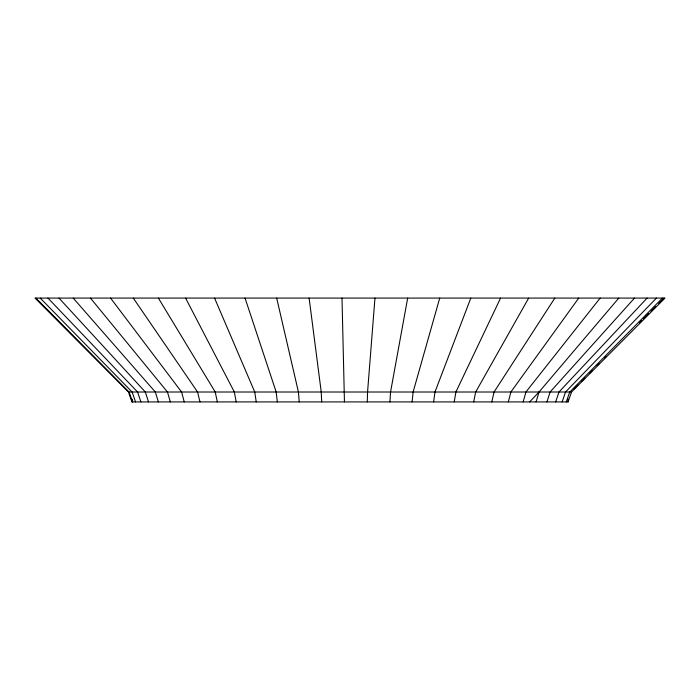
<?xml version="1.0" encoding="UTF-8"?>
<svg xmlns="http://www.w3.org/2000/svg" width="700" height="700" viewBox="0 0 700 700"><rect width="100%" height="100%" fill="white"/><g stroke="black" fill="none" stroke-linecap="round" stroke-linejoin="round"><path stroke-width="1.05" d="M367.281 401.922L367.561 392.009L374.964 298.078M389.909 401.922L390.556 392.009L407.671 298.078M412.108 401.922L413.114 392.009L439.723 298.078M433.624 401.922L434.963 392.009L470.811 298.078M454.221 401.922L455.892 392.009L500.561 298.078M473.681 401.922L475.668 392.009L528.675 298.078M491.785 401.922L494.051 392.009L554.82 298.078M508.34 401.922L510.869 392.009L578.734 298.078M523.154 401.922L525.919 392.009L600.136 298.078M536.069 401.922L539.044 392.009L618.791 298.078M546.945 401.922L550.095 392.009L634.506 298.078M555.669 401.922L558.959 392.009L647.106 298.078M562.135 401.922L565.53 392.009L656.451 298.078M566.282 401.922L569.747 392.009L662.436 298.078M568.059 401.922L571.541 392.009L665 298.078L35 298.078L128.459 392.009L131.941 401.922L568.059 401.922L568.059 398.956M529.629 401.922L539.044 392.009M573.991 388.902L577.841 385.026M581.7 381.141L584.78 378.035M589.4 373.38L592.48 370.274M597.1 365.619L599.41 363.283M604.8 357.849L606.34 356.3M639.459 322.919L641.769 320.591M643.309 319.034L648.707 313.6M651.017 311.273L655.637 306.618M658.718 303.511L664.108 298.078M128.459 392.009L571.541 392.009M35.893 298.078L129.089 392.009L132.562 401.922L132.562 399.945M40.224 298.078L132.134 392.009L135.555 401.922M47.95 298.078L137.567 392.009L140.901 401.922M58.975 298.078L145.32 392.009L148.54 401.922M73.203 298.078L155.321 392.009L158.384 401.922M90.457 298.078L167.457 392.009L170.327 401.922M110.556 298.078L181.597 392.009L184.24 401.922M133.28 298.078L197.575 392.009L199.972 401.922M158.375 298.078L215.224 392.009L217.341 401.922M185.57 298.078L234.36 392.009L236.171 401.922M214.559 298.078L254.748 392.009L256.244 401.922M245.044 298.078L276.176 392.009L277.34 401.922M276.675 298.078L298.428 392.009L299.241 401.922M309.111 298.078L321.239 392.009L321.694 401.922M342.002 298.078L344.453 401.922M131.941 398.956L131.941 401.922"/></g></svg>
